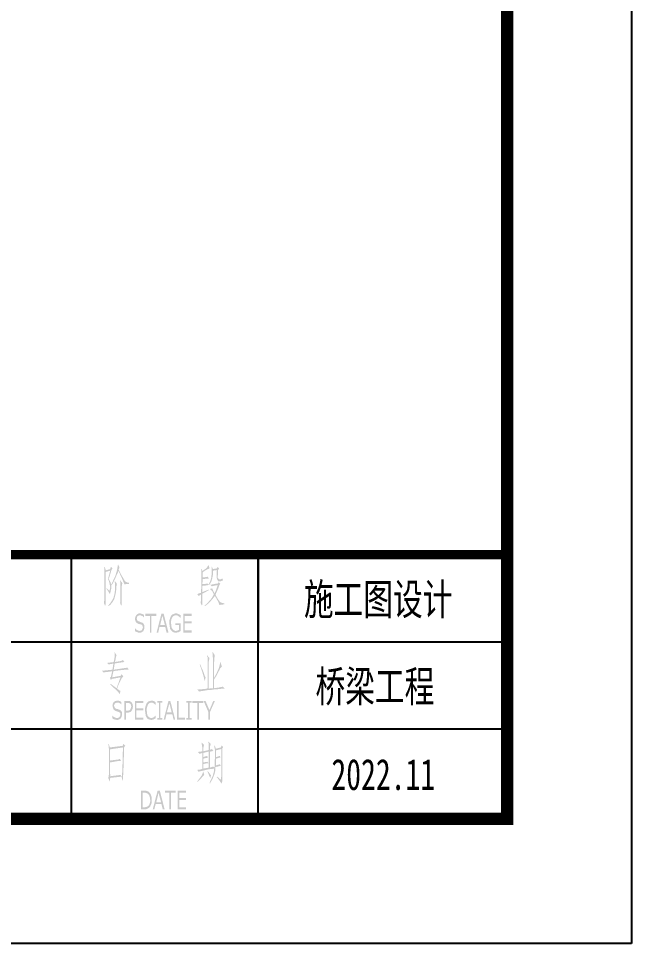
# Model space of a CAD drawing. Header units: millimetres. Extents: x 0 to 420, y 0 to 297.
# Drawn here: x 370.7 to 420, y 0 to 74.2 of the extents above; entities that cross this region are included whole.
import ezdxf

# ---------------------------------------------------------------- set-up
doc = ezdxf.new("R2010")
doc.units = ezdxf.units.MM
doc.styles.get("Standard").update_dxf_attribs({"font": 'simfang.ttf', "width": 0.7})

msp = doc.modelspace()

# ---------------------------------------------------------------- hatches: boundary and pattern name
h = msp.add_hatch(color=256)
h.paths.add_polyline_path([(378.29, 30.107), (378.162, 30.235), (378.11, 30.055), (377.75, 29.952), (378.11, 29.927), (377.93, 29.258), (377.956, 29.232), (378.059, 28.898), (378.11, 28.615), (378.059, 28.307), (377.956, 28.255), (378.085, 28.049), (378.11, 28.127), (378.187, 28.461), (378.187, 28.769), (378.239, 28.769), (378.187, 28.795), (378.136, 29.001), (377.982, 29.284), (378.033, 29.387), (378.136, 29.721), (378.213, 29.978)])
h.paths.add_polyline_path([(378.11, 29.927), (377.75, 29.952), (377.673, 30.235), (377.622, 30.235), (377.647, 30.055), (377.647, 29.695), (377.647, 27.587), (377.596, 27.355), (377.699, 27.098), (377.75, 27.252), (377.75, 29.824)])
h.paths.add_polyline_path([(378.856, 30.184), (378.753, 30.415), (378.727, 30.415), (378.727, 30.389), (378.676, 30.055), (378.625, 29.849), (378.522, 29.515), (378.47, 29.387), (378.342, 29.129), (378.187, 28.795), (378.239, 28.769), (378.367, 29.001), (378.496, 29.258), (378.625, 29.567), (378.779, 29.901), (378.779, 30.029), (378.83, 30.107)])
h.paths.add_polyline_path([(379.627, 28.949), (379.499, 28.975), (379.319, 29.052), (379.19, 29.258), (379.139, 29.361), (378.984, 29.618), (378.779, 30.029), (378.779, 29.901), (378.933, 29.567), (379.087, 29.232), (379.19, 28.975), (379.267, 28.821), (379.37, 28.847), (379.627, 28.872)])
h.paths.add_polyline_path([(379.087, 28.924), (378.907, 29.155), (378.882, 29.129), (378.907, 29.078), (378.933, 28.744), (378.933, 27.561), (378.907, 27.329), (378.984, 27.098), (379.036, 27.227), (379.036, 28.692)])
h.paths.add_polyline_path([(378.65, 28.872), (378.496, 29.078), (378.47, 29.052), (378.496, 28.872), (378.496, 28.487), (378.496, 28.358), (378.445, 28.024), (378.367, 27.741), (378.29, 27.587), (378.136, 27.355), (377.956, 27.124), (377.956, 27.072), (378.136, 27.201), (378.316, 27.432), (378.445, 27.664), (378.47, 27.767), (378.547, 28.075), (378.599, 28.409), (378.599, 28.615)])
h.paths.add_polyline_path([(377.827, 28.512), (377.802, 28.487), (377.956, 28.255), (378.059, 28.307)], flags=17)
h.paths.add_polyline_path([(386.03, 30.364), (386.004, 30.364), (385.85, 30.132), (385.747, 30.055), (385.516, 29.901), (385.644, 29.875), (385.85, 30.004), (386.082, 30.107)])
h.paths.add_polyline_path([(385.644, 29.875), (385.516, 29.901), (385.464, 30.055), (385.413, 30.055), (385.439, 29.927), (385.439, 29.567), (385.413, 28.152), (385.516, 28.204), (385.516, 28.692), (385.567, 28.718), (385.85, 28.744), (386.082, 28.795), (386.004, 28.795), (385.516, 28.847), (385.542, 29.258), (385.567, 29.258), (385.85, 29.284), (386.03, 29.284), (385.542, 29.387), (385.542, 29.798)])
h.paths.add_polyline_path([(385.953, 29.438), (385.824, 29.412), (385.542, 29.387), (386.03, 29.284)], flags=17)
h.paths.add_polyline_path([(385.927, 28.898), (385.799, 28.872), (385.516, 28.847), (386.004, 28.795)], flags=17)
h.paths.add_polyline_path([(385.413, 28.024), (385.104, 28.049), (385.207, 27.895)], flags=17)
h.paths.add_polyline_path([(386.03, 28.358), (386.03, 28.409), (385.516, 28.204), (385.413, 28.152), (385.31, 28.127), (385.104, 28.049), (385.413, 28.024), (385.413, 27.535), (385.362, 27.381), (385.464, 27.124), (385.516, 27.175), (385.516, 28.075)])
h.paths.add_polyline_path([(386.673, 29.978), (386.776, 29.978), (386.364, 30.055), (386.262, 30.287), (386.262, 30.235), (386.262, 29.901), (386.262, 29.721), (386.236, 29.387), (386.159, 29.104), (386.004, 28.795), (386.082, 28.795), (386.236, 29.052), (386.313, 29.335), (386.364, 29.592), (386.364, 29.927)])
h.paths.add_polyline_path([(386.853, 30.081), (386.75, 30.235), (386.673, 30.107), (386.364, 30.055), (386.776, 29.978)])
h.paths.add_polyline_path([(386.776, 29.978), (386.673, 29.978), (386.673, 29.309), (386.776, 29.078), (386.982, 29.078), (387.187, 29.155), (386.853, 29.232), (386.75, 29.361)])
h.paths.add_polyline_path([(387.11, 29.309), (387.007, 29.232), (386.853, 29.232), (387.187, 29.155)], flags=17)
h.paths.add_polyline_path([(386.956, 28.872), (386.827, 29.001), (386.75, 28.898), (386.57, 28.872), (386.313, 28.821), (386.159, 28.795), (386.262, 28.667), (386.442, 28.718), (386.75, 28.769), (386.879, 28.769)])
h.paths.add_polyline_path([(386.879, 28.769), (386.75, 28.769), (386.724, 28.692), (386.622, 28.384), (386.493, 28.101), (386.442, 27.998), (386.416, 27.972), (386.519, 27.895), (386.673, 27.638), (386.802, 27.407), (386.879, 27.175), (387.29, 27.227), (387.29, 27.304), (387.136, 27.329), (386.93, 27.407), (386.904, 27.458), (386.75, 27.664), (386.57, 27.998), (386.647, 28.178), (386.776, 28.461)])
h.paths.add_polyline_path([(386.364, 28.358), (386.313, 28.512), (386.133, 28.461), (386.159, 28.409), (386.287, 28.307), (386.313, 28.281), (386.442, 27.998), (386.493, 28.101)])
h.paths.add_polyline_path([(386.519, 27.895), (386.416, 27.972), (386.262, 27.715), (386.082, 27.509), (385.902, 27.304), (385.696, 27.124), (385.722, 27.072), (385.747, 27.098), (385.979, 27.278), (386.159, 27.458), (386.339, 27.664)])
h = msp.add_hatch(color=256)
h.paths.add_polyline_path([(380.836, 26.378), (380.733, 26.429), (380.604, 26.481), (380.476, 26.507), (380.45, 26.507), (380.322, 26.455), (380.219, 26.378), (380.476, 26.352), (380.579, 26.327), (380.707, 26.275), (380.81, 26.172), (380.836, 26.172)])
h.paths.add_polyline_path([(380.527, 25.812), (380.399, 25.864), (380.27, 25.941), (380.244, 26.095), (380.244, 26.121), (380.296, 26.275), (380.347, 26.301), (380.476, 26.352), (380.219, 26.378), (380.142, 26.249), (380.09, 26.069), (380.116, 25.967), (380.167, 25.812), (380.244, 25.735), (380.373, 25.658), (380.604, 25.607), (380.707, 25.504), (380.733, 25.375), (380.733, 25.324), (380.656, 25.169), (380.604, 25.118), (380.476, 25.092), (380.759, 25.067), (380.836, 25.221), (380.862, 25.401), (380.862, 25.529), (380.81, 25.632), (380.733, 25.735), (380.579, 25.787)])
h.paths.add_polyline_path([(380.759, 25.067), (380.476, 25.092), (380.347, 25.118), (380.219, 25.195), (380.116, 25.298), (380.09, 25.298), (380.09, 25.067), (380.219, 25.015), (380.347, 24.964), (380.476, 24.938), (380.527, 24.938), (380.656, 24.989)])
h.paths.add_polyline_path([(381.813, 26.481), (380.939, 26.481), (380.939, 26.301), (381.299, 26.301), (381.299, 24.964), (381.427, 24.964), (381.427, 26.301), (381.813, 26.301)])
h.paths.add_polyline_path([(382.404, 26.481), (382.224, 26.481), (381.839, 24.964), (381.967, 24.964), (382.07, 25.401), (382.533, 25.401), (382.122, 25.555), (382.302, 26.301)])
h.paths.add_polyline_path([(382.404, 26.481), (382.302, 26.301), (382.507, 25.555), (382.122, 25.555), (382.533, 25.401), (382.636, 24.964), (382.79, 24.964)])
h.paths.add_polyline_path([(383.51, 26.481), (383.382, 26.507), (383.356, 26.507), (383.227, 26.455), (383.099, 26.404), (382.996, 26.301), (382.97, 26.249), (382.919, 26.095), (382.867, 25.941), (382.867, 25.709), (382.867, 25.658), (382.893, 25.452), (382.919, 25.272), (382.996, 25.144), (383.022, 25.118), (383.124, 25.015), (383.253, 24.964), (383.382, 24.938), (383.484, 24.964), (383.613, 24.989), (383.767, 25.092), (383.382, 25.092), (383.33, 25.092), (383.202, 25.144), (383.099, 25.272), (383.047, 25.349), (383.022, 25.529), (382.996, 25.735), (382.996, 25.838), (383.022, 26.018), (383.099, 26.172), (383.124, 26.224), (383.227, 26.301), (383.356, 26.352), (383.767, 26.352), (383.639, 26.429)])
h.paths.add_polyline_path([(383.767, 26.352), (383.382, 26.352), (383.51, 26.327), (383.639, 26.249), (383.742, 26.147), (383.767, 26.147)], flags=17)
h.paths.add_polyline_path([(383.767, 25.709), (383.356, 25.709), (383.356, 25.555), (383.639, 25.555), (383.639, 25.169), (383.51, 25.118), (383.382, 25.092), (383.767, 25.092)], flags=17)
h.paths.add_polyline_path([(384.642, 26.481), (383.973, 26.481), (383.973, 24.964), (384.642, 24.964), (384.642, 25.144), (384.102, 25.144), (384.102, 25.709), (384.642, 25.709), (384.642, 25.864), (384.102, 25.864), (384.102, 26.301), (384.642, 26.301)])
h = msp.add_hatch(color=256)
h.paths.add_polyline_path([(379.139, 22.752), (379.036, 22.701), (378.83, 22.649), (378.496, 22.598), (378.393, 22.598), (378.29, 22.572), (378.033, 22.547), (377.853, 22.521), (377.982, 22.392), (378.059, 22.418), (378.367, 22.469), (378.47, 22.469), (378.573, 22.495), (378.882, 22.547), (379.113, 22.572), (379.242, 22.598)])
h.paths.add_polyline_path([(378.625, 23.112), (378.47, 23.395), (378.445, 23.369), (378.47, 23.292), (378.47, 23.035), (378.393, 22.598), (378.496, 22.598), (378.522, 22.701), (378.573, 23.009)])
h.paths.add_polyline_path([(379.473, 22.161), (379.447, 22.135), (379.293, 22.109), (379.087, 22.084), (378.779, 22.032), (378.393, 21.981), (379.499, 21.981), (379.602, 21.981)])
h.paths.add_polyline_path([(378.83, 21.929), (379.113, 21.955), (379.344, 21.981), (378.393, 21.981), (378.47, 22.469), (378.367, 22.469), (378.29, 21.981), (378.11, 21.955), (377.802, 21.929), (377.596, 21.904), (378.47, 21.878)])
h.paths.add_polyline_path([(378.47, 21.878), (377.596, 21.904), (377.442, 21.904), (377.57, 21.749), (377.673, 21.775), (377.905, 21.801), (378.265, 21.852), (378.367, 21.852)])
h.paths.add_polyline_path([(378.367, 21.852), (378.265, 21.852), (378.162, 21.389), (378.085, 21.338), (378.162, 21.158), (378.239, 21.235), (378.933, 21.364), (378.265, 21.364)])
h.paths.add_polyline_path([(379.164, 21.441), (379.01, 21.621), (378.959, 21.492), (378.265, 21.364), (378.933, 21.364), (378.625, 20.489), (378.676, 20.489), (378.779, 20.772), (378.933, 21.081), (379.01, 21.261)])
h.paths.add_polyline_path([(378.933, 20.284), (378.856, 20.309), (378.65, 20.464), (378.676, 20.489), (378.625, 20.489), (378.136, 20.849), (378.11, 20.798), (378.316, 20.592), (378.522, 20.412), (378.727, 20.207), (378.882, 20.027)])
h = msp.add_hatch(color=256)
h.paths.add_polyline_path([(385.773, 21.338), (385.696, 21.518), (385.593, 21.827), (385.464, 22.109), (385.336, 22.418), (385.31, 22.367), (385.336, 22.289), (385.464, 21.929), (385.567, 21.595), (385.644, 21.312), (385.696, 21.055)], flags=17)
h.paths.add_polyline_path([(386.03, 22.547), (386.03, 22.624), (386.082, 22.907), (385.902, 23.138), (385.876, 23.112), (385.927, 23.009), (385.953, 22.649), (385.927, 20.464), (385.747, 20.438), (385.464, 20.412), (385.233, 20.387), (386.416, 20.387), (386.724, 20.412), (386.982, 20.438), (386.03, 20.464)])
h.paths.add_polyline_path([(386.467, 22.855), (386.519, 23.138), (386.339, 23.395), (386.313, 23.344), (386.339, 23.241), (386.364, 22.855), (386.364, 20.489), (386.03, 20.464), (386.982, 20.438), (387.187, 20.464), (387.316, 20.464), (386.442, 20.489), (386.442, 21.184), (386.442, 21.312)])
h.paths.add_polyline_path([(386.647, 21.492), (386.776, 21.749), (386.904, 21.981), (386.93, 22.058), (387.084, 22.238), (386.956, 22.598), (386.93, 22.572), (386.93, 22.469), (386.853, 22.135), (386.75, 21.904), (386.622, 21.621), (386.442, 21.312), (386.442, 21.184)], flags=17)
h.paths.add_polyline_path([(387.162, 20.618), (387.033, 20.592), (386.802, 20.541), (386.442, 20.489), (387.316, 20.464)], flags=17)
h.paths.add_polyline_path([(385.902, 20.335), (386.262, 20.361), (386.416, 20.387), (385.233, 20.387), (385.104, 20.412), (385.259, 20.207), (385.284, 20.232), (385.413, 20.258), (385.619, 20.284)])
h = msp.add_hatch(color=256)
h.paths.add_polyline_path([(378.933, 19.435), (378.805, 19.487), (378.676, 19.487), (378.65, 19.487), (378.522, 19.461), (378.393, 19.384), (378.676, 19.332), (378.779, 19.332), (378.907, 19.281), (379.01, 19.178), (379.01, 19.384)])
h.paths.add_polyline_path([(378.933, 18.715), (378.907, 18.741), (378.779, 18.792), (378.702, 18.818), (378.573, 18.844), (378.47, 18.947), (378.419, 19.101), (378.419, 19.127), (378.496, 19.281), (378.547, 19.307), (378.676, 19.332), (378.393, 19.384), (378.316, 19.255), (378.29, 19.075), (378.316, 18.972), (378.367, 18.818), (378.419, 18.741), (378.547, 18.664), (378.805, 18.587), (378.907, 18.509), (378.933, 18.355), (378.933, 18.329), (378.856, 18.175), (378.805, 18.124), (378.65, 18.098), (378.959, 18.072), (379.036, 18.227), (379.062, 18.407), (379.062, 18.535), (379.01, 18.638)])
h.paths.add_polyline_path([(378.959, 18.072), (378.65, 18.098), (378.522, 18.124), (378.419, 18.175), (378.29, 18.304), (378.29, 18.072), (378.393, 17.995), (378.522, 17.969), (378.65, 17.944), (378.702, 17.944), (378.856, 17.995)])
h.paths.add_polyline_path([(379.807, 19.384), (379.679, 19.461), (379.524, 19.461), (379.242, 19.461), (379.242, 17.969), (379.37, 17.969), (379.37, 18.535), (379.524, 18.535), (379.576, 18.535), (379.73, 18.587), (379.833, 18.664), (379.833, 18.689), (379.37, 18.689), (379.37, 19.307), (379.524, 19.307), (379.833, 19.358)])
h.paths.add_polyline_path([(379.833, 19.358), (379.524, 19.307), (379.627, 19.307), (379.73, 19.229), (379.756, 19.204), (379.807, 19.024), (379.782, 18.947), (379.73, 18.792), (379.653, 18.715), (379.499, 18.689), (379.833, 18.689), (379.91, 18.844), (379.936, 19.024), (379.91, 19.204)])
h.paths.add_polyline_path([(380.784, 19.461), (380.09, 19.461), (380.09, 17.969), (380.784, 17.969), (380.784, 18.124), (380.219, 18.124), (380.219, 18.715), (380.759, 18.715), (380.759, 18.869), (380.219, 18.869), (380.219, 19.307), (380.784, 19.307)])
h.paths.add_polyline_path([(381.762, 19.358), (381.402, 19.332), (381.504, 19.332), (381.633, 19.255), (381.762, 19.152)], flags=17)
h.paths.add_polyline_path([(381.659, 19.435), (381.53, 19.487), (381.402, 19.487), (381.273, 19.461), (381.144, 19.409), (381.042, 19.281), (381.016, 19.255), (380.964, 19.101), (380.913, 18.921), (380.913, 18.715), (380.913, 18.664), (380.939, 18.458), (380.964, 18.278), (381.042, 18.149), (381.042, 18.124), (381.144, 18.021), (381.273, 17.969), (381.402, 17.944), (381.427, 17.944), (381.556, 17.969), (381.607, 17.995), (381.762, 18.072), (381.402, 18.098), (381.376, 18.098), (381.247, 18.149), (381.144, 18.252), (381.093, 18.329), (381.067, 18.509), (381.042, 18.715), (381.042, 18.844), (381.093, 19.024), (381.144, 19.178), (381.17, 19.204), (381.273, 19.307), (381.402, 19.332), (381.762, 19.358)])
h.paths.add_polyline_path([(381.762, 18.304), (381.684, 18.227), (381.582, 18.149), (381.53, 18.124), (381.402, 18.098), (381.762, 18.072)], flags=17)
h.paths.add_polyline_path([(382.147, 19.332), (382.302, 19.332), (382.302, 19.461), (381.89, 19.461), (381.89, 19.332), (382.019, 19.332), (382.019, 18.098), (381.89, 18.098), (381.89, 17.969), (382.302, 17.969), (382.302, 18.098), (382.147, 18.098)])
h.paths.add_polyline_path([(382.867, 19.281), (382.944, 19.461), (382.79, 19.461), (382.404, 17.969), (382.533, 17.969), (382.636, 18.407), (383.099, 18.407), (382.662, 18.561)])
h.paths.add_polyline_path([(382.944, 19.461), (382.867, 19.281), (383.047, 18.561), (382.662, 18.561), (383.099, 18.407), (383.202, 17.969), (383.33, 17.969)])
h.paths.add_polyline_path([(383.613, 19.461), (383.484, 19.461), (383.484, 17.969), (384.127, 17.969), (384.127, 18.124), (383.613, 18.124)])
h.paths.add_polyline_path([(384.642, 19.461), (384.23, 19.461), (384.23, 19.332), (384.359, 19.332), (384.359, 18.098), (384.23, 18.098), (384.23, 17.969), (384.642, 17.969), (384.642, 18.098), (384.487, 18.098), (384.487, 19.332), (384.642, 19.332)])
h.paths.add_polyline_path([(385.593, 19.461), (384.719, 19.461), (384.719, 19.307), (385.104, 19.307), (385.104, 17.969), (385.233, 17.969), (385.233, 19.307), (385.593, 19.307)])
h.paths.add_polyline_path([(385.773, 19.461), (385.619, 19.461), (386.004, 18.561), (386.004, 17.969), (386.133, 17.969), (386.133, 18.587), (386.082, 18.741)])
h.paths.add_polyline_path([(386.519, 19.461), (386.39, 19.461), (386.082, 18.741), (386.133, 18.587)])
h = msp.add_hatch(color=256)
h.paths.add_polyline_path([(379.319, 15.867), (379.164, 16.021), (379.113, 15.867), (378.085, 15.738), (379.139, 15.738), (379.113, 15.172), (379.113, 14.658), (379.087, 14.221), (379.087, 13.887), (379.062, 13.63), (379.062, 13.475), (379.036, 13.398), (379.036, 13.347), (379.087, 13.038), (379.139, 13.244), (379.139, 13.27), (379.139, 13.424), (379.164, 13.63), (379.164, 13.912), (379.19, 14.247), (379.19, 14.684), (379.216, 15.172), (379.216, 15.738)])
h.paths.add_polyline_path([(379.139, 15.738), (378.085, 15.738), (377.982, 16.021), (377.956, 15.995), (377.982, 15.867), (378.007, 15.558), (378.007, 13.604), (378.007, 13.578), (377.956, 13.27), (378.059, 13.038), (378.085, 13.012), (378.11, 13.295), (379.036, 13.398), (378.11, 13.424), (378.085, 14.53), (378.367, 14.581), (378.65, 14.632), (378.856, 14.658), (378.984, 14.658), (378.085, 14.684), (378.085, 15.584)])
h.paths.add_polyline_path([(378.882, 14.812), (378.856, 14.812), (378.727, 14.761), (378.47, 14.735), (378.085, 14.684), (378.984, 14.658)], flags=17)
h.paths.add_polyline_path([(378.933, 13.527), (378.882, 13.527), (378.727, 13.501), (378.47, 13.475), (378.11, 13.424), (379.036, 13.398)], flags=17)
h.paths.add_polyline_path([(386.39, 15.455), (386.287, 15.61), (386.133, 15.558), (386.03, 15.532), (385.593, 15.43), (385.516, 15.43), (385.413, 15.404), (386.03, 15.404), (386.03, 14.118), (386.133, 14.118), (386.133, 15.404), (386.159, 15.404)])
h.paths.add_polyline_path([(386.184, 16.021), (386.004, 16.201), (386.004, 16.175), (386.004, 16.15), (386.03, 15.815), (386.03, 15.532), (386.133, 15.558), (386.133, 15.815)])
h.paths.add_polyline_path([(385.644, 15.944), (385.464, 16.124), (385.464, 16.072), (385.464, 16.021), (385.516, 15.687), (385.516, 15.43), (385.593, 15.43), (385.593, 15.687)])
h.paths.add_polyline_path([(386.03, 15.404), (385.413, 15.404), (385.156, 15.378), (385.284, 15.224), (385.516, 15.301), (385.593, 15.301)])
h.paths.add_polyline_path([(385.593, 15.301), (385.516, 15.301), (385.516, 14.015), (385.336, 13.964), (385.104, 13.938), (385.207, 13.784), (385.284, 13.81), (385.516, 13.861), (385.824, 13.938), (386.056, 13.99), (386.313, 14.015), (385.593, 14.041), (385.593, 14.401), (385.799, 14.452), (386.004, 14.478), (385.593, 14.53), (385.593, 14.838), (385.799, 14.89), (385.979, 14.915), (385.593, 14.967)])
h.paths.add_polyline_path([(385.902, 15.044), (385.85, 15.044), (385.593, 14.967), (385.979, 14.915)], flags=17)
h.paths.add_polyline_path([(385.902, 14.607), (385.876, 14.581), (385.593, 14.53), (386.004, 14.478)], flags=17)
h.paths.add_polyline_path([(386.03, 14.118), (385.593, 14.041), (386.313, 14.015), (386.467, 14.041)])
h.paths.add_polyline_path([(386.39, 14.195), (386.364, 14.195), (386.133, 14.118), (386.493, 14.144)], flags=17)
h.paths.add_polyline_path([(385.593, 13.784), (385.567, 13.784), (385.567, 13.758), (385.464, 13.475), (385.439, 13.475), (385.284, 13.244), (385.104, 13.012), (385.104, 12.961), (385.336, 13.167), (385.49, 13.347), (385.67, 13.527)])
h.paths.add_polyline_path([(386.133, 13.604), (385.953, 13.835), (385.927, 13.81), (386.03, 13.552), (386.159, 13.27), (386.21, 13.501)])
h.paths.add_polyline_path([(387.033, 15.61), (386.596, 15.635), (386.519, 15.892), (386.467, 15.867), (386.467, 15.841), (386.519, 15.584), (386.519, 15.172), (386.519, 15.147), (386.519, 14.812), (386.493, 14.478), (386.493, 14.144), (386.133, 14.118), (386.03, 14.118), (386.467, 14.041), (386.442, 13.81), (386.364, 13.501), (386.339, 13.45), (386.21, 13.141), (386.082, 12.884), (386.133, 12.832), (386.159, 12.91), (386.313, 13.167), (386.442, 13.475), (386.467, 13.527), (386.544, 13.835), (386.57, 14.17), (386.827, 14.221), (387.007, 14.272), (386.596, 14.298), (386.622, 14.504), (386.622, 14.838), (386.776, 14.89), (386.982, 14.941), (386.622, 14.967), (386.622, 15.507)])
h.paths.add_polyline_path([(387.187, 15.764), (387.059, 15.892), (387.007, 15.738), (386.596, 15.635), (387.033, 15.61), (387.033, 13.45), (387.007, 13.141), (386.904, 13.064), (387.059, 12.832), (387.11, 13.012), (387.11, 13.398), (387.11, 15.661)])
h.paths.add_polyline_path([(386.904, 15.07), (386.879, 15.044), (386.622, 14.967), (386.982, 14.941)], flags=17)
h.paths.add_polyline_path([(386.904, 14.401), (386.879, 14.375), (386.596, 14.298), (387.007, 14.272)], flags=17)
h.paths.add_polyline_path([(386.699, 13.398), (386.673, 13.347), (386.724, 13.295), (386.904, 13.064), (387.007, 13.141)], flags=17)
h = msp.add_hatch(color=256)
h.paths.add_polyline_path([(381.119, 12.215), (380.99, 12.267), (380.836, 12.267), (380.579, 12.267), (380.579, 10.775), (380.836, 10.775), (380.99, 10.775), (381.119, 10.827), (381.247, 10.904), (380.707, 10.93), (380.707, 12.112), (380.836, 12.112), (381.196, 12.19)])
h.paths.add_polyline_path([(381.196, 12.19), (380.836, 12.112), (380.99, 12.087), (381.119, 12.035), (381.196, 11.958), (381.247, 11.881), (381.299, 11.727), (381.324, 11.521), (381.324, 11.392), (381.273, 11.212), (381.222, 11.084), (381.119, 11.007), (381.016, 10.955), (380.836, 10.93), (380.707, 10.93), (381.247, 10.904), (381.324, 10.981), (381.324, 11.007), (381.402, 11.161), (381.453, 11.315), (381.453, 11.521), (381.453, 11.572), (381.427, 11.778), (381.376, 11.932), (381.299, 12.087)])
h.paths.add_polyline_path([(382.096, 12.267), (381.916, 12.267), (381.53, 10.775), (381.659, 10.775), (381.762, 11.187), (382.224, 11.187), (381.813, 11.341), (381.993, 12.087)])
h.paths.add_polyline_path([(382.096, 12.267), (381.993, 12.087), (382.199, 11.341), (381.813, 11.341), (382.224, 11.187), (382.327, 10.775), (382.482, 10.775)])
h.paths.add_polyline_path([(383.382, 12.267), (382.507, 12.267), (382.507, 12.112), (382.867, 12.112), (382.867, 10.775), (382.996, 10.775), (382.996, 12.112), (383.382, 12.112)])
h.paths.add_polyline_path([(384.204, 12.267), (383.536, 12.267), (383.536, 10.775), (384.204, 10.775), (384.204, 10.93), (383.664, 10.93), (383.664, 11.521), (384.204, 11.521), (384.204, 11.675), (383.664, 11.675), (383.664, 12.112), (384.204, 12.112)])

# ---------------------------------------------------------------- linework, layer by layer
for p, q in [((375, 10), (375, 31.2)), ((390, 10), (390, 31.2)), ((390, 31.2), (390, 24.2)), ((410, 24.2), (125, 24.2)), ((410, 17.2), (125, 17.2))]:
    msp.add_line(p, q)
at = {"flags": 128}
msp.add_lwpolyline([(420, 0), (0, 0), (0, 297), (420, 297)], close=True, dxfattribs=at)
at = {"const_width": 1, "flags": 128}
msp.add_lwpolyline([(410, 287), (25, 287), (25, 10), (410, 10)], close=True, dxfattribs=at)
at = {"const_width": 0.75}
msp.add_lwpolyline([(410, 31.2), (25, 31.2), (25, 10)], dxfattribs=at)

# ---------------------------------------------------------------- texts
at = {"width": 0.7}
for s, p in [('施工图设计', (393.672, 26.386)), ('桥梁工程', (394.606, 19.386)), ('2022.11', (395.886, 12.321))]:
    msp.add_text(s, height=2.5, dxfattribs=at).set_placement(p)

doc.saveas('drawing.dxf')
